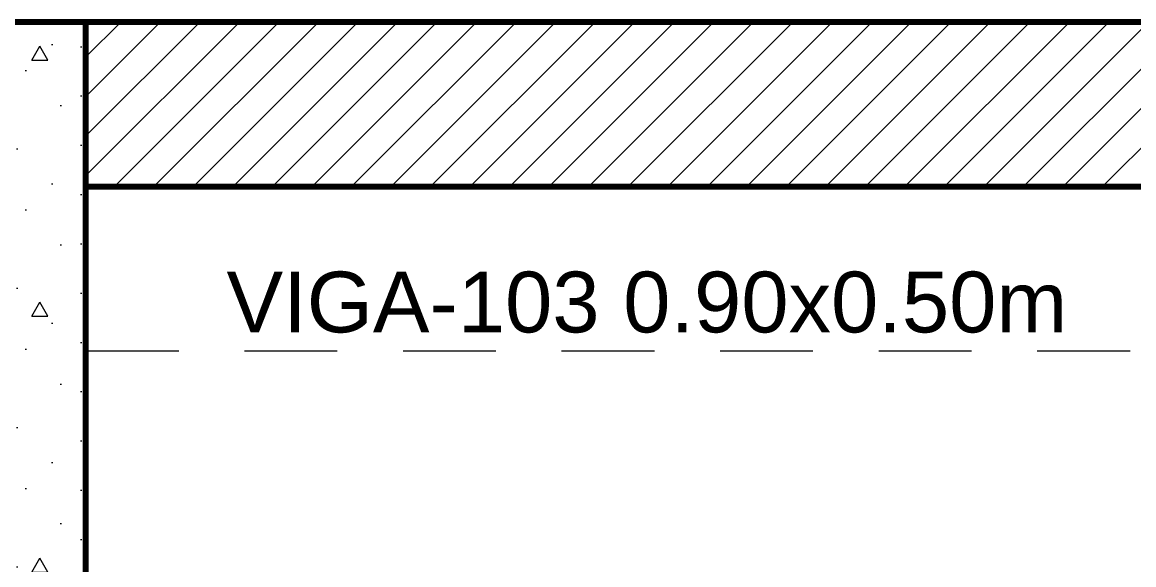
# Model space of a CAD drawing. Header units: inches. Extents: x -38 to 5698, y -33 to 92.
# Drawn here: x 307.973 to 309.663, y 16.574 to 17.4 of the extents above; entities that cross this region are included whole.
import ezdxf

# ---------------------------------------------------------------- set-up
doc = ezdxf.new("R2010")
doc.units = ezdxf.units.IN
doc.header["$MEASUREMENT"] = 0
doc.set_wipeout_variables(frame=1)
doc.linetypes.add('Hidden Line', pattern=[0.195611, 0.141111, -0.0545])
doc.linetypes.add('Wipeout_Contour', pattern=[1, 0, -1])
for name, color, linetype in [('02 _ ARQ _ ZON _ Espacio.3D', 7, 'Continuous'), ('08 _ STR _ EXT _ 06 Columnas', 7, 'Continuous'), ('08 _ STR _ EXT _ 09 Vigas', 7, 'Continuous'), ('Estructura - 04 MURO', 253, 'Continuous'), ('Notas - Etiquetas', 251, 'Continuous')]:
    doc.layers.add(name, color=color, linetype=linetype)
doc.styles.add('Estilo_Generado_4', font='swisse.ttf')

msp = doc.modelspace()

# ---------------------------------------------------------------- linework, layer by layer
at = {"layer": '02 _ ARQ _ ZON _ Espacio.3D', "color": 254, "linetype": 'Continuous', "lineweight": 0, "flags": 128}
for points in [[(297.57, 17.4), (322.07, 17.4)], [(307.57, 8.1), (308.07, 8.1), (308.07, 7.7), (308.47, 7.7), (308.47, 7.35), (314.37, 7.35), (314.37, 7.7), (314.57, 7.7), (314.57, 8.1), (315.07, 8.1), (315.07, 7.7), (321.17, 7.7), (321.17, 16.9), (320.97, 16.9), (320.97, 17.4), (315.0696, 17.35), (315.07, 16.5), (314.57, 16.5), (314.5696, 17.15), (308.07, 17.15), (308.07, 16.5), (307.57, 16.5)]]:
    msp.add_lwpolyline(points, dxfattribs=at)
at = {"layer": '08 _ STR _ EXT _ 09 Vigas', "color": 251, "linetype": 'Hidden Line', "lineweight": 13}
for p, q in [((308.07, 16.9), (314.57, 16.9)), ((308.07, 7.7), (308.07, 16.9))]:
    msp.add_line(p, q, dxfattribs=at)

# ---------------------------------------------------------------- texts
at = {"layer": 'Notas - Etiquetas', "color": 8, "linetype": 'Continuous', "lineweight": 13, "insert": (308.2837, 16.9265), "char_height": 0.0925, "attachment_point": 7, "style": 'Estilo_Generado_4'}
msp.add_mtext('\\A1;{\\pql;\\fSwis721 Ex BT|b0|i0|c0|p34;VIGA-103\\fSwis721 Ex BT|b0|i0|c0|p34; \\fSwis721 Ex BT|b0|i0|c0|p34;0.90\\fSwis721 Ex BT|b0|i0|c0|p34;x\\fSwis721 Ex BT|b0|i0|c0|p34;0.50\\fSwis721 Ex BT|b0|i0|c0|p34;m}', dxfattribs=at)

# ---------------------------------------------------------------- next in the draw order: wipeouts: each hides what was drawn before it
at = {"color": 254, "linetype": 'Wipeout_Contour', "lineweight": 0, "ltscale": 9784.232441}
msp.add_wipeout([(314.57, 17.4), (308.07, 17.4), (308.07, 17.15), (314.57, 17.15)], dxfattribs=at).dxf.layer = 'Estructura - 04 MURO'

# ---------------------------------------------------------------- next in the draw order: hatches: boundary and pattern name
at = {"layer": '08 _ STR _ EXT _ 06 Columnas', "linetype": 'Continuous', "lineweight": 9}
h = msp.add_hatch(dxfattribs=at)
h.set_pattern_fill('HORMIGÓN_EN_MASA_0002', style=0, pattern_type=2)
h.set_pattern_definition([(0, (277.50004, 6e-09), (0, 0.3897114), [0.024375, -0.200625]), (0, (277.61254, 0.19486), (0, 0.3897114), [0.024375, -0.200625]), (60, (277.50004, 6e-09), (-0.3375, 0.1948557), [0.024375, -0.200625]), (60, (277.72504, 6e-09), (-0.3375, 0.1948557), [0.024375, -0.200625]), (120, (277.5244, 6e-09), (0.3375, 0.1948557), [0.024375, -0.200625]), (120, (277.7494, 6e-09), (0.3375, 0.1948557), [0.024375, -0.200625]), (0, (277.50004, 0.0375), (0, 0.075), [0, -0.075, 0, -0.1125]), (45, (277.53754, 0.0375), (-0.05303301, 0.05303301), [0, -0.05625, 0, -0.09375])])
h.paths.add_polyline_path([(307.57, 16.5), (308.07, 16.5), (308.07, 17.4), (307.57, 17.4)])
at = {"layer": 'Estructura - 04 MURO', "linetype": 'Continuous', "lineweight": 5}
h = msp.add_hatch(dxfattribs=at)
h.set_pattern_fill('LADRILLO_COMÚN_0002', color=252, style=0, pattern_type=2)
h.set_pattern_definition([(45, (277.50004, 6e-09), (-0.03005204, 0.03005204), [])])
h.paths.add_polyline_path([(314.57, 17.4), (308.07, 17.4), (308.07, 17.15), (314.57, 17.15)])

# ---------------------------------------------------------------- next in the draw order: linework, layer by layer
at = {"layer": '08 _ STR _ EXT _ 06 Columnas', "color": 7, "linetype": 'Continuous', "lineweight": 80, "flags": 128}
msp.add_lwpolyline([(307.57, 16.5), (308.07, 16.5), (308.07, 17.4), (307.57, 17.4)], close=True, dxfattribs=at)
at = {"layer": '08 _ STR _ EXT _ 09 Vigas', "color": 251, "linetype": 'Hidden Line', "lineweight": 13}
for q in [(307.57, 17.4), (321.57, 17.4)]:
    msp.add_line((308.07, 17.4), q, dxfattribs=at)
at = {"layer": 'Estructura - 04 MURO', "color": 7, "linetype": 'Continuous', "lineweight": 80, "flags": 128}
for points in [[(314.57, 17.4), (308.07, 17.4)], [(308.07, 17.15), (314.57, 17.15)]]:
    msp.add_lwpolyline(points, dxfattribs=at)

doc.saveas('drawing.dxf')
